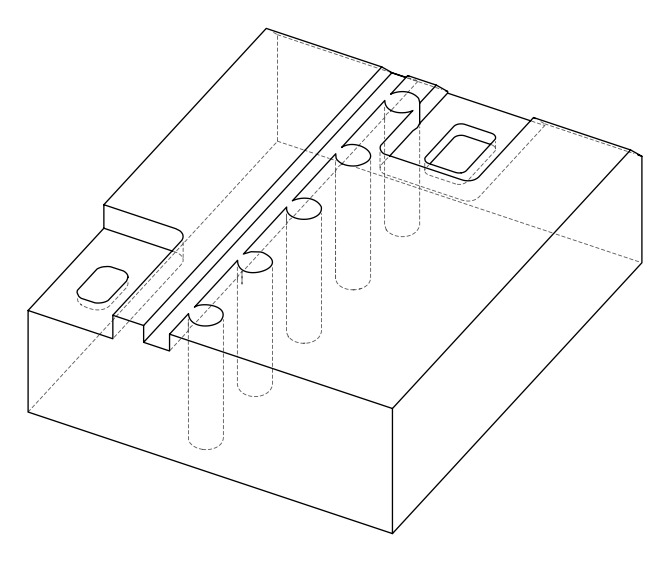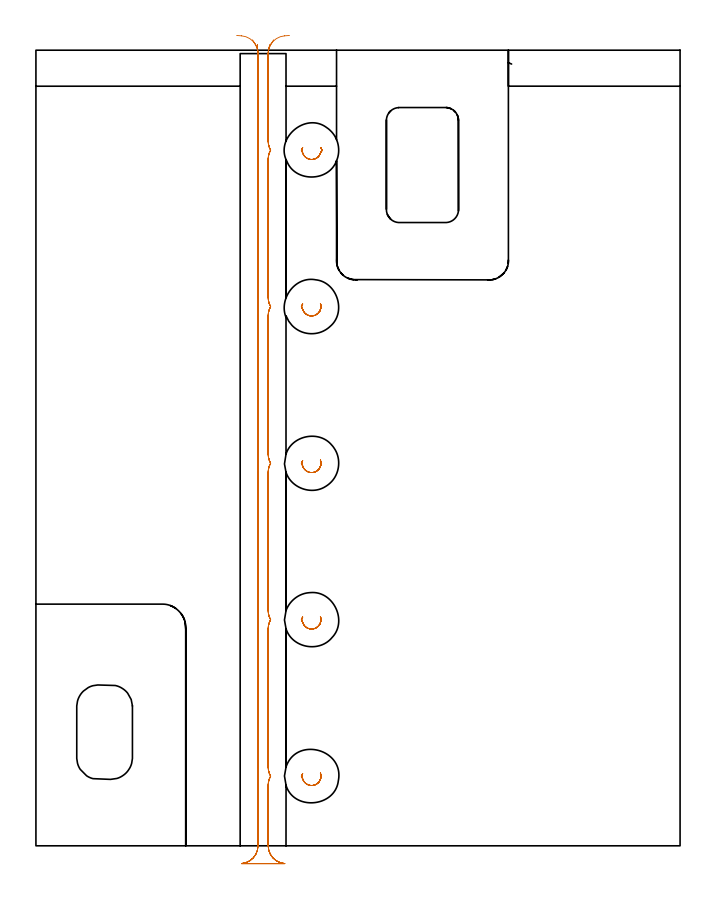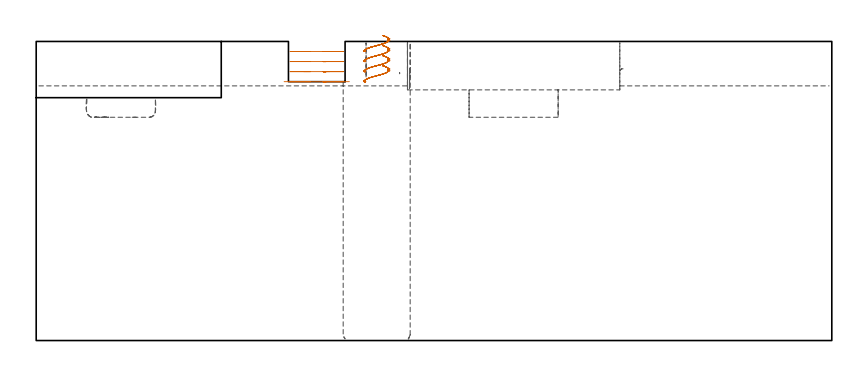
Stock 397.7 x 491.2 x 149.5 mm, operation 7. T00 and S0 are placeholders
(PLAN: 12 operations, 6 tool changes, 121 min)
(1 AREA_MILL | FG_CHAMFER_SURFACE | UGT0205_001 | 11.07 min | 46764 mm3)
(2 AREA_MILL_1 | FG_CHAMFER_SURFACE_1 | UGT0205_001 | 7.18 min | 28109 mm3)
(3 MILL_CORNER_NOTCH_RECTANGULAR | CORNER_NOTCH_RECTANGULAR | UGT0201_134 | Follow Part, ap 3.975, ae 75% | 22.82 min | 386567 mm3)
(4 MILL_RECTANGULAR_POCKET | POCKET_RECTANGULAR_STRAIGHT | NXT0201_007 | Follow Part, ap 6.25, ae 75% | 0.61 min | 17779 mm3)
(5 MILL_RECTANGULAR_POCKET_1 | POCKET_RECTANGULAR_STRAIGHT_1 | UGT0201_134 | Follow Part, ap 3.975, ae 75% | 6.12 min | 117712 mm3)
(6 MILL_SLOT | SLOT_PARTIAL_RECTANGULAR | UGT0201_136 | Follow Part, ap 5, ae 75% | 13.35 min | 283495 mm3)
(7 MILL_RECTANGULAR_SLOT | SLOT_RECTANGULAR | UGT0201_105 | Follow Part, ap 5.5, ae 75% | 11.49 min | 347706 mm3)
(8 MILL_THROUGH_HOLE_FROM_SOLID_MATERIAL | STEP1HOLE | NXT0201_007 | Circular | 9.67 min | 116236 mm3)
(9 MILL_THROUGH_HOLE_FROM_SOLID_MATERIAL_1 | STEP1HOLE_1 | NXT0201_007 | Circular | 9.67 min | 116264 mm3)
(10 MILL_THROUGH_HOLE_FROM_SOLID_MATERIAL_2 | STEP1HOLE_2 | NXT0201_007 | Circular | 9.67 min | 116205 mm3)
(11 MILL_THROUGH_HOLE_FROM_SOLID_MATERIAL_3 | STEP1HOLE_3 | NXT0201_007 | Circular | 9.67 min | 116239 mm3)
(12 MILL_THROUGH_HOLE_FROM_SOLID_MATERIAL_4 | STEP1HOLE_4 | NXT0201_007 | Circular | 9.67 min | 116236 mm3)
(TOOL UGT0205_001 | Chamfer Mill 20 x 3 x 45 deg. | D20 FL50 Z2)
(TOOL UGT0201_134 | Carbide End Mill 15.9 | D15.9 FL30 Z4)
(TOOL NXT0201_007 | ENDMILL 25mm [R216.25-25050GCK54P 1620] | D25 R3 FL54 Z5)
(TOOL UGT0201_136 | Carbide End Mill 20.0 | D20 FL30 Z4)
(TOOL UGT0201_105 | End Mill 22 mm | D22 FL25 Z2)
(OP 7 MILL_RECTANGULAR_SLOT)
G17 G21 G94 G90
T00 M6
G54
G17 G0 G90 X173.109 Y424.533 S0 M3
G43 Z159.5 H0
Z152.5
G94 G1 X173.158 Y424.558 Z152.485 F250.
X173.828 Y425.026 Z152.266
X174.425 Y425.585 Z152.047
X174.937 Y426.223 Z151.828
X175.353 Y426.927 Z151.609
X175.671 Y427.67 Z151.392
X176.063 Y428.413 Z151.167
X176.51 Y429.124 Z150.942
X176.791 Y429.5 Z150.816
X176.51 Y429.876 Z150.69
X176.128 Y430.476 Z150.5
X175.906 Y430.89 Z150.374
X176.128 Y430.476 Z150.248
X176.51 Y429.876 Z150.058
X176.791 Y429.5 Z149.932
X176.51 Y429.124 Z149.806
X176.063 Y428.413 Z149.581
X175.671 Y427.67 Z149.356
X175.353 Y426.927 Z149.139
X174.937 Y426.223 Z148.92
X174.425 Y425.585 Z148.701
X173.828 Y425.026 Z148.482
X173.158 Y424.558 Z148.263
X172.429 Y424.189 Z148.044
X172.109 Y424.076 Z147.953
X171.789 Y423.963 Z147.862
X170.878 Y423.78 Z147.613
X169.95 Y423.745 Z147.364
X169.028 Y423.86 Z147.115
X168.137 Y424.122 Z146.867
X167.3 Y424.524 Z146.618
X166.537 Y425.054 Z146.369
X165.87 Y425.701 Z146.12
X165.316 Y426.446 Z145.871
X164.889 Y427.271 Z145.622
X164.62 Y428.034 Z145.406
X164.128 Y429.095 Z145.092
X163.891 Y429.5 Z144.966
X164.128 Y429.905 Z144.841
X164.515 Y430.712 Z144.601
X164.682 Y431.151 Z144.475
G2 X163.891 Y429.5 R11.
X164.682 Y427.849 R11.
G0 Z159.5
X173.109 Y424.533
Z147.475
G1 X173.158 Y424.558 Z147.46
X173.828 Y425.026 Z147.241
X174.425 Y425.585 Z147.022
X174.937 Y426.223 Z146.803
X175.353 Y426.927 Z146.584
X175.671 Y427.67 Z146.367
X176.063 Y428.413 Z146.142
X176.51 Y429.124 Z145.917
X176.791 Y429.5 Z145.791
X176.51 Y429.876 Z145.666
X176.128 Y430.476 Z145.475
X175.906 Y430.89 Z145.349
X176.128 Y430.476 Z145.223
X176.51 Y429.876 Z145.033
X176.791 Y429.5 Z144.907
X176.51 Y429.124 Z144.781
X176.063 Y428.413 Z144.556
X175.671 Y427.67 Z144.331
X175.353 Y426.927 Z144.114
X174.937 Y426.223 Z143.895
X174.425 Y425.585 Z143.676
X173.828 Y425.026 Z143.457
X173.158 Y424.558 Z143.238
X172.429 Y424.189 Z143.019
X172.109 Y424.076 Z142.928
X171.789 Y423.963 Z142.837
X170.878 Y423.78 Z142.588
X169.95 Y423.745 Z142.339
X169.028 Y423.86 Z142.09
X168.137 Y424.122 Z141.842
X167.3 Y424.524 Z141.593
X166.537 Y425.054 Z141.344
X165.87 Y425.701 Z141.095
X165.316 Y426.446 Z140.846
X164.889 Y427.271 Z140.597
X164.62 Y428.034 Z140.381
X164.128 Y429.095 Z140.067
X163.891 Y429.5 Z139.941
X164.128 Y429.905 Z139.816
X164.515 Y430.712 Z139.576
X164.682 Y431.151 Z139.45
G2 X163.891 Y429.5 R11.
X164.682 Y427.849 R11.
G0 Z159.5
X173.109 Y424.533
Z142.45
G1 X173.158 Y424.558 Z142.435
X173.828 Y425.026 Z142.216
X174.425 Y425.585 Z141.997
X174.937 Y426.223 Z141.778
X175.353 Y426.927 Z141.559
X175.671 Y427.67 Z141.342
X176.063 Y428.413 Z141.117
X176.51 Y429.124 Z140.892
X176.791 Y429.5 Z140.766
X176.51 Y429.876 Z140.641
X176.128 Y430.476 Z140.45
X175.906 Y430.89 Z140.324
X176.128 Y430.476 Z140.198
X176.51 Y429.876 Z140.008
X176.791 Y429.5 Z139.882
X176.51 Y429.124 Z139.756
X176.063 Y428.413 Z139.531
X175.671 Y427.67 Z139.306
X175.353 Y426.927 Z139.089
X174.937 Y426.223 Z138.87
X174.425 Y425.585 Z138.651
X173.828 Y425.026 Z138.432
X173.158 Y424.558 Z138.213
X172.429 Y424.189 Z137.994
X172.109 Y424.076 Z137.903
X171.789 Y423.963 Z137.812
X170.878 Y423.78 Z137.563
X169.95 Y423.745 Z137.314
X169.028 Y423.86 Z137.065
X168.137 Y424.122 Z136.817
X167.3 Y424.524 Z136.568
X166.537 Y425.054 Z136.319
X165.87 Y425.701 Z136.07
X165.316 Y426.446 Z135.821
X164.889 Y427.271 Z135.572
X164.62 Y428.034 Z135.356
X164.128 Y429.095 Z135.042
X163.891 Y429.5 Z134.916
X164.128 Y429.905 Z134.791
X164.515 Y430.712 Z134.551
X164.682 Y431.151 Z134.425
G2 X163.891 Y429.5 R11.
X164.682 Y427.849 R11.
G0 Z159.5
X173.109 Y424.533
Z137.425
G1 X173.158 Y424.558 Z137.41
X173.828 Y425.026 Z137.191
X174.425 Y425.585 Z136.972
X174.937 Y426.223 Z136.753
X175.353 Y426.927 Z136.534
X175.671 Y427.67 Z136.317
X176.063 Y428.413 Z136.092
X176.51 Y429.124 Z135.867
X176.791 Y429.5 Z135.741
X176.51 Y429.876 Z135.616
X176.128 Y430.476 Z135.425
X175.906 Y430.89 Z135.299
X176.128 Y430.476 Z135.173
X176.51 Y429.876 Z134.983
X176.791 Y429.5 Z134.857
X176.51 Y429.124 Z134.731
X176.063 Y428.413 Z134.506
X175.671 Y427.67 Z134.281
X175.353 Y426.927 Z134.064
X174.937 Y426.223 Z133.845
X174.425 Y425.585 Z133.626
X173.828 Y425.026 Z133.407
X173.158 Y424.558 Z133.188
X172.429 Y424.189 Z132.969
X172.109 Y424.076 Z132.878
X171.789 Y423.963 Z132.787
X170.878 Y423.78 Z132.538
X169.95 Y423.745 Z132.289
X169.028 Y423.86 Z132.041
X168.137 Y424.122 Z131.792
X167.3 Y424.524 Z131.543
X166.537 Y425.054 Z131.294
X165.87 Y425.701 Z131.045
X165.316 Y426.446 Z130.796
X164.889 Y427.271 Z130.547
X164.62 Y428.034 Z130.331
X164.128 Y429.095 Z130.017
X163.891 Y429.5 Z129.891
X164.128 Y429.905 Z129.766
X164.515 Y430.712 Z129.526
X164.682 Y431.151 Z129.4
G2 X163.891 Y429.5 R11.
X164.682 Y427.849 R11.
G0 Z159.5
X173.104 Y327.938
Z152.5
G1 X173.253 Y328.016 Z152.455
X173.998 Y328.57 Z152.206
X174.645 Y329.236 Z151.957
X175.176 Y329.998 Z151.708
X175.577 Y330.835 Z151.46
X175.839 Y331.726 Z151.211
X175.954 Y332.647 Z150.962
X175.92 Y333.575 Z150.713
X175.738 Y334.485 Z150.465
X175.625 Y334.805 Z150.374
X175.738 Y334.485 Z150.283
X175.92 Y333.575 Z150.034
X175.954 Y332.647 Z149.785
X175.839 Y331.726 Z149.537
X175.577 Y330.835 Z149.288
X175.176 Y329.998 Z149.039
X174.645 Y329.236 Z148.79
X173.998 Y328.57 Z148.541
X173.253 Y328.016 Z148.293
X172.429 Y327.589 Z148.044
X172.109 Y327.476 Z147.953
X171.789 Y327.363 Z147.862
X170.878 Y327.18 Z147.613
X169.95 Y327.145 Z147.364
X169.028 Y327.26 Z147.115
X168.137 Y327.522 Z146.867
X167.3 Y327.924 Z146.618
X166.537 Y328.454 Z146.369
X165.87 Y329.101 Z146.12
X165.316 Y329.846 Z145.871
X164.889 Y330.671 Z145.622
X164.776 Y330.991 Z145.531
X164.62 Y331.434 Z145.406
X164.128 Y332.495 Z145.092
X163.891 Y332.9 Z144.966
X164.128 Y333.305 Z144.841
X164.515 Y334.112 Z144.601
X164.682 Y334.551 Z144.475
G2 X163.891 Y332.9 R11.
X164.682 Y331.249 R11.
G0 Z159.5
X173.104 Y327.938
Z147.475
G1 X173.253 Y328.016 Z147.43
X173.998 Y328.57 Z147.181
X174.645 Y329.236 Z146.932
X175.176 Y329.998 Z146.684
X175.577 Y330.835 Z146.435
X175.839 Y331.726 Z146.186
X175.954 Y332.647 Z145.937
X175.92 Y333.575 Z145.688
X175.738 Y334.485 Z145.44
X175.625 Y334.805 Z145.349
X175.738 Y334.485 Z145.258
X175.92 Y333.575 Z145.009
X175.954 Y332.647 Z144.76
X175.839 Y331.726 Z144.512
X175.577 Y330.835 Z144.263
X175.176 Y329.998 Z144.014
X174.645 Y329.236 Z143.765
X173.998 Y328.57 Z143.516
X173.253 Y328.016 Z143.268
X172.429 Y327.589 Z143.019
X172.109 Y327.476 Z142.928
X171.789 Y327.363 Z142.837
X170.878 Y327.18 Z142.588
X169.95 Y327.145 Z142.339
X169.028 Y327.26 Z142.09
X168.137 Y327.522 Z141.842
X167.3 Y327.924 Z141.593
X166.537 Y328.454 Z141.344
X165.87 Y329.101 Z141.095
X165.316 Y329.846 Z140.846
X164.889 Y330.671 Z140.597
X164.776 Y330.991 Z140.506
X164.62 Y331.434 Z140.381
X164.128 Y332.495 Z140.067
X163.891 Y332.9 Z139.941
X164.128 Y333.305 Z139.816
X164.515 Y334.112 Z139.576
X164.682 Y334.551 Z139.45
G2 X163.891 Y332.9 R11.
X164.682 Y331.249 R11.
G0 Z159.5
X173.104 Y327.938
Z142.45
G1 X173.253 Y328.016 Z142.405
X173.998 Y328.57 Z142.156
X174.645 Y329.236 Z141.907
X175.176 Y329.998 Z141.659
X175.577 Y330.835 Z141.41
X175.839 Y331.726 Z141.161
X175.954 Y332.647 Z140.912
X175.92 Y333.575 Z140.663
X175.738 Y334.485 Z140.415
X175.625 Y334.805 Z140.324
X175.738 Y334.485 Z140.233
X175.92 Y333.575 Z139.984
X175.954 Y332.647 Z139.735
X175.839 Y331.726 Z139.487
X175.577 Y330.835 Z139.238
X175.176 Y329.998 Z138.989
X174.645 Y329.236 Z138.74
X173.998 Y328.57 Z138.492
X173.253 Y328.016 Z138.243
X172.429 Y327.589 Z137.994
X172.109 Y327.476 Z137.903
X171.789 Y327.363 Z137.812
X170.878 Y327.18 Z137.563
X169.95 Y327.145 Z137.314
X169.028 Y327.26 Z137.065
X168.137 Y327.522 Z136.817
X167.3 Y327.924 Z136.568
X166.537 Y328.454 Z136.319
X165.87 Y329.101 Z136.07
X165.316 Y329.846 Z135.821
X164.889 Y330.671 Z135.572
X164.776 Y330.991 Z135.481
X164.62 Y331.434 Z135.356
X164.128 Y332.495 Z135.042
X163.891 Y332.9 Z134.916
X164.128 Y333.305 Z134.791
X164.515 Y334.112 Z134.551
X164.682 Y334.551 Z134.425
G2 X163.891 Y332.9 R11.
X164.682 Y331.249 R11.
G0 Z159.5
X173.104 Y327.938
Z137.425
G1 X173.253 Y328.016 Z137.38
X173.998 Y328.57 Z137.131
X174.645 Y329.236 Z136.882
X175.176 Y329.998 Z136.634
X175.577 Y330.835 Z136.385
X175.839 Y331.726 Z136.136
X175.954 Y332.647 Z135.887
X175.92 Y333.575 Z135.638
X175.738 Y334.485 Z135.39
X175.625 Y334.805 Z135.299
X175.738 Y334.485 Z135.208
X175.92 Y333.575 Z134.959
X175.954 Y332.647 Z134.71
X175.839 Y331.726 Z134.462
X175.577 Y330.835 Z134.213
X175.176 Y329.998 Z133.964
X174.645 Y329.236 Z133.715
X173.998 Y328.57 Z133.467
X173.253 Y328.016 Z133.218
X172.429 Y327.589 Z132.969
X172.109 Y327.476 Z132.878
X171.789 Y327.363 Z132.787
X170.878 Y327.18 Z132.538
X169.95 Y327.145 Z132.289
X169.028 Y327.26 Z132.041
X168.137 Y327.522 Z131.792
X167.3 Y327.924 Z131.543
X166.537 Y328.454 Z131.294
X165.87 Y329.101 Z131.045
X165.316 Y329.846 Z130.796
X164.889 Y330.671 Z130.547
X164.776 Y330.991 Z130.456
X164.62 Y331.434 Z130.331
X164.128 Y332.495 Z130.017
X163.891 Y332.9 Z129.891
X164.128 Y333.305 Z129.766
X164.515 Y334.112 Z129.526
X164.682 Y334.551 Z129.4
G2 X163.891 Y332.9 R11.
X164.682 Y331.249 R11.
G0 Z159.5
X136.812 Y494.6
Z144.475
G1 Y491.6
G2 X137.1 Y489.1 R11. F500.
G1 Y0.
G2 X126.912 Y-10.97 R11.
G1 Y-11.
X153.588
Y-10.97
G2 X143.4 Y0. R11.
G1 Y37.439
G2 X144.909 Y43. R11.
X143.4 Y48.561 R11.
G1 Y134.039
G2 X144.909 Y139.6 R11.
X143.4 Y145.161 R11.
G1 Y230.639
G2 X144.909 Y236.2 R11.
X143.4 Y241.761 R11.
G1 Y327.339
G2 X144.909 Y332.9 R11.
X143.4 Y338.461 R11.
G1 Y423.939
G2 X144.909 Y429.5 R11.
X143.4 Y435.061 R11.
G1 Y489.1
G2 X143.688 Y491.6 R11.
G1 X144.37 Y494.521 F250.
G0 X136.812 Y494.6 Z139.45
G1 Y491.6
G2 X137.1 Y489.1 R11. F500.
G1 Y0.
G2 X126.912 Y-10.97 R11.
G1 Y-11.
X153.588
Y-10.97
G2 X143.4 Y0. R11.
G1 Y37.439
G2 X144.909 Y43. R11.
X143.4 Y48.561 R11.
G1 Y134.039
G2 X144.909 Y139.6 R11.
X143.4 Y145.161 R11.
G1 Y230.639
G2 X144.909 Y236.2 R11.
X143.4 Y241.761 R11.
G1 Y327.339
G2 X144.909 Y332.9 R11.
X143.4 Y338.461 R11.
G1 Y423.939
G2 X144.909 Y429.5 R11.
X143.4 Y435.061 R11.
G1 Y489.1
G2 X143.688 Y491.6 R11.
G1 X144.37 Y494.521 F250.
G0 Z159.5
X133.706 Y497.594
Z134.425
G1 X135.336 Y495.075
G2 X137.1 Y489.1 R11. F500.
G1 Y0.
G2 X126.912 Y-10.97 R11.
G1 Y-11.
X153.588
Y-10.97
G2 X143.4 Y0. R11.
G1 Y37.439
G2 X144.909 Y43. R11.
X143.4 Y48.561 R11.
G1 Y134.039
G2 X144.909 Y139.6 R11.
X143.4 Y145.161 R11.
G1 Y230.639
G2 X144.909 Y236.2 R11.
X143.4 Y241.761 R11.
G1 Y327.339
G2 X144.909 Y332.9 R11.
X143.4 Y338.461 R11.
G1 Y423.939
G2 X144.909 Y429.5 R11.
X143.4 Y435.061 R11.
G1 Y489.1
G2 X145.164 Y495.075 R11.
G1 X146.794 Y497.594 F250.
G0 Z159.5
X123.935 Y500.294
Z129.4
G1 X126.927 Y500.069
G2 X137.1 Y489.1 R11. F500.
G1 Y0.
G2 X126.912 Y-10.97 R11.
G1 Y-11.
X153.588
Y-10.97
G2 X143.4 Y0. R11.
G1 Y37.439
G2 X144.909 Y43. R11.
X143.4 Y48.561 R11.
G1 Y134.039
G2 X144.909 Y139.6 R11.
X143.4 Y145.161 R11.
G1 Y230.639
G2 X144.909 Y236.2 R11.
X143.4 Y241.761 R11.
G1 Y327.339
G2 X144.909 Y332.9 R11.
X143.4 Y338.461 R11.
G1 Y423.939
G2 X144.909 Y429.5 R11.
X143.4 Y435.061 R11.
G1 Y489.1
G2 X153.553 Y500.067 R11.
G1 X156.544 Y500.298 F250.
G0 Z159.5
X173.104 Y231.238
Z152.5
G1 X173.253 Y231.316 Z152.455
X173.998 Y231.87 Z152.206
X174.645 Y232.536 Z151.957
X175.176 Y233.298 Z151.708
X175.577 Y234.135 Z151.46
X175.839 Y235.026 Z151.211
X175.954 Y235.947 Z150.962
X175.92 Y236.875 Z150.713
X175.738 Y237.785 Z150.465
X175.625 Y238.105 Z150.374
X175.738 Y237.785 Z150.283
X175.92 Y236.875 Z150.034
X175.954 Y235.947 Z149.785
X175.839 Y235.026 Z149.537
X175.577 Y234.135 Z149.288
X175.176 Y233.298 Z149.039
X174.645 Y232.536 Z148.79
X173.998 Y231.87 Z148.541
X173.253 Y231.316 Z148.293
X172.429 Y230.889 Z148.044
X172.109 Y230.776 Z147.953
X171.789 Y230.663 Z147.862
X170.878 Y230.48 Z147.613
X169.95 Y230.445 Z147.364
X169.028 Y230.56 Z147.115
X168.137 Y230.822 Z146.867
X167.3 Y231.224 Z146.618
X166.537 Y231.754 Z146.369
X165.87 Y232.401 Z146.12
X165.316 Y233.146 Z145.871
X164.889 Y233.971 Z145.622
X164.776 Y234.291 Z145.531
X164.62 Y234.734 Z145.406
X164.128 Y235.795 Z145.092
X163.891 Y236.2 Z144.966
X164.128 Y236.605 Z144.841
X164.515 Y237.412 Z144.601
X164.682 Y237.851 Z144.475
G2 X163.891 Y236.2 R11.
X164.682 Y234.549 R11.
G0 Z159.5
X173.104 Y231.238
Z147.475
G1 X173.253 Y231.316 Z147.43
X173.998 Y231.87 Z147.181
X174.645 Y232.536 Z146.932
X175.176 Y233.298 Z146.684
X175.577 Y234.135 Z146.435
X175.839 Y235.026 Z146.186
X175.954 Y235.947 Z145.937
X175.92 Y236.875 Z145.688
X175.738 Y237.785 Z145.44
X175.625 Y238.105 Z145.349
X175.738 Y237.785 Z145.258
X175.92 Y236.875 Z145.009
X175.954 Y235.947 Z144.76
X175.839 Y235.026 Z144.512
X175.577 Y234.135 Z144.263
X175.176 Y233.298 Z144.014
X174.645 Y232.536 Z143.765
X173.998 Y231.87 Z143.516
X173.253 Y231.316 Z143.268
X172.429 Y230.889 Z143.019
X172.109 Y230.776 Z142.928
X171.789 Y230.663 Z142.837
X170.878 Y230.48 Z142.588
X169.95 Y230.445 Z142.339
X169.028 Y230.56 Z142.09
X168.137 Y230.822 Z141.842
X167.3 Y231.224 Z141.593
X166.537 Y231.754 Z141.344
X165.87 Y232.401 Z141.095
X165.316 Y233.146 Z140.846
X164.889 Y233.971 Z140.597
X164.776 Y234.291 Z140.506
X164.62 Y234.734 Z140.381
X164.128 Y235.795 Z140.067
X163.891 Y236.2 Z139.941
X164.128 Y236.605 Z139.816
X164.515 Y237.412 Z139.576
X164.682 Y237.851 Z139.45
G2 X163.891 Y236.2 R11.
X164.682 Y234.549 R11.
G0 Z159.5
X173.104 Y231.238
Z142.45
G1 X173.253 Y231.316 Z142.405
X173.998 Y231.87 Z142.156
X174.645 Y232.536 Z141.907
X175.176 Y233.298 Z141.659
X175.577 Y234.135 Z141.41
X175.839 Y235.026 Z141.161
X175.954 Y235.947 Z140.912
X175.92 Y236.875 Z140.663
X175.738 Y237.785 Z140.415
X175.625 Y238.105 Z140.324
X175.738 Y237.785 Z140.233
X175.92 Y236.875 Z139.984
X175.954 Y235.947 Z139.735
X175.839 Y235.026 Z139.487
X175.577 Y234.135 Z139.238
X175.176 Y233.298 Z138.989
X174.645 Y232.536 Z138.74
X173.998 Y231.87 Z138.492
X173.253 Y231.316 Z138.243
X172.429 Y230.889 Z137.994
X172.109 Y230.776 Z137.903
X171.789 Y230.663 Z137.812
X170.878 Y230.48 Z137.563
X169.95 Y230.445 Z137.314
X169.028 Y230.56 Z137.065
X168.137 Y230.822 Z136.817
X167.3 Y231.224 Z136.568
X166.537 Y231.754 Z136.319
X165.87 Y232.401 Z136.07
X165.316 Y233.146 Z135.821
X164.889 Y233.971 Z135.572
X164.776 Y234.291 Z135.481
X164.62 Y234.734 Z135.356
X164.128 Y235.795 Z135.042
X163.891 Y236.2 Z134.916
X164.128 Y236.605 Z134.791
X164.515 Y237.412 Z134.551
X164.682 Y237.851 Z134.425
G2 X163.891 Y236.2 R11.
X164.682 Y234.549 R11.
G0 Z159.5
X173.104 Y231.238
Z137.425
G1 X173.253 Y231.316 Z137.38
X173.998 Y231.87 Z137.131
X174.645 Y232.536 Z136.882
X175.176 Y233.298 Z136.634
X175.577 Y234.135 Z136.385
X175.839 Y235.026 Z136.136
X175.954 Y235.947 Z135.887
X175.92 Y236.875 Z135.638
X175.738 Y237.785 Z135.39
X175.625 Y238.105 Z135.299
X175.738 Y237.785 Z135.208
X175.92 Y236.875 Z134.959
X175.954 Y235.947 Z134.71
X175.839 Y235.026 Z134.462
X175.577 Y234.135 Z134.213
X175.176 Y233.298 Z133.964
X174.645 Y232.536 Z133.715
X173.998 Y231.87 Z133.467
X173.253 Y231.316 Z133.218
X172.429 Y230.889 Z132.969
X172.109 Y230.776 Z132.878
X171.789 Y230.663 Z132.787
X170.878 Y230.48 Z132.538
X169.95 Y230.445 Z132.289
X169.028 Y230.56 Z132.041
X168.137 Y230.822 Z131.792
X167.3 Y231.224 Z131.543
X166.537 Y231.754 Z131.294
X165.87 Y232.401 Z131.045
X165.316 Y233.146 Z130.796
X164.889 Y233.971 Z130.547
X164.776 Y234.291 Z130.456
X164.62 Y234.734 Z130.331
X164.128 Y235.795 Z130.017
X163.891 Y236.2 Z129.891
X164.128 Y236.605 Z129.766
X164.515 Y237.412 Z129.526
X164.682 Y237.851 Z129.4
G2 X163.891 Y236.2 R11.
X164.682 Y234.549 R11.
G0 Z159.5
X173.104 Y134.638
Z152.5
G1 X173.253 Y134.716 Z152.455
X173.998 Y135.27 Z152.206
X174.645 Y135.936 Z151.957
X175.176 Y136.698 Z151.708
X175.577 Y137.535 Z151.46
X175.839 Y138.426 Z151.211
X175.954 Y139.347 Z150.962
X175.92 Y140.275 Z150.713
X175.738 Y141.185 Z150.465
X175.625 Y141.505 Z150.374
X175.738 Y141.185 Z150.283
X175.92 Y140.275 Z150.034
X175.954 Y139.347 Z149.785
X175.839 Y138.426 Z149.537
X175.577 Y137.535 Z149.288
X175.176 Y136.698 Z149.039
X174.645 Y135.936 Z148.79
X173.998 Y135.27 Z148.541
X173.253 Y134.716 Z148.293
X172.429 Y134.289 Z148.044
X172.109 Y134.176 Z147.953
X171.789 Y134.063 Z147.862
X170.878 Y133.88 Z147.613
X169.95 Y133.845 Z147.364
X169.028 Y133.96 Z147.115
X168.137 Y134.222 Z146.867
X167.3 Y134.624 Z146.618
X166.537 Y135.154 Z146.369
X165.87 Y135.801 Z146.12
X165.316 Y136.546 Z145.871
X164.889 Y137.371 Z145.622
X164.776 Y137.691 Z145.531
X164.62 Y138.134 Z145.406
X164.128 Y139.195 Z145.092
X163.891 Y139.6 Z144.966
X164.128 Y140.005 Z144.841
X164.515 Y140.812 Z144.601
X164.682 Y141.251 Z144.475
G2 X163.891 Y139.6 R11.
X164.682 Y137.949 R11.
G0 Z159.5
X173.104 Y134.638
Z147.475
G1 X173.253 Y134.716 Z147.43
X173.998 Y135.27 Z147.181
X174.645 Y135.936 Z146.932
X175.176 Y136.698 Z146.684
X175.577 Y137.535 Z146.435
X175.839 Y138.426 Z146.186
X175.954 Y139.347 Z145.937
X175.92 Y140.275 Z145.688
X175.738 Y141.185 Z145.44
X175.625 Y141.505 Z145.349
X175.738 Y141.185 Z145.258
X175.92 Y140.275 Z145.009
X175.954 Y139.347 Z144.76
X175.839 Y138.426 Z144.512
X175.577 Y137.535 Z144.263
X175.176 Y136.698 Z144.014
X174.645 Y135.936 Z143.765
X173.998 Y135.27 Z143.516
X173.253 Y134.716 Z143.268
X172.429 Y134.289 Z143.019
X172.109 Y134.176 Z142.928
X171.789 Y134.063 Z142.837
X170.878 Y133.88 Z142.588
X169.95 Y133.845 Z142.339
X169.028 Y133.96 Z142.09
X168.137 Y134.222 Z141.842
X167.3 Y134.624 Z141.593
X166.537 Y135.154 Z141.344
X165.87 Y135.801 Z141.095
X165.316 Y136.546 Z140.846
X164.889 Y137.371 Z140.597
X164.776 Y137.691 Z140.506
X164.62 Y138.134 Z140.381
X164.128 Y139.195 Z140.067
X163.891 Y139.6 Z139.941
X164.128 Y140.005 Z139.816
X164.515 Y140.812 Z139.576
X164.682 Y141.251 Z139.45
G2 X163.891 Y139.6 R11.
X164.682 Y137.949 R11.
G0 Z159.5
X173.104 Y134.638
Z142.45
G1 X173.253 Y134.716 Z142.405
X173.998 Y135.27 Z142.156
X174.645 Y135.936 Z141.907
X175.176 Y136.698 Z141.659
X175.577 Y137.535 Z141.41
X175.839 Y138.426 Z141.161
X175.954 Y139.347 Z140.912
X175.92 Y140.275 Z140.663
X175.738 Y141.185 Z140.415
X175.625 Y141.505 Z140.324
X175.738 Y141.185 Z140.233
X175.92 Y140.275 Z139.984
X175.954 Y139.347 Z139.735
X175.839 Y138.426 Z139.487
X175.577 Y137.535 Z139.238
X175.176 Y136.698 Z138.989
X174.645 Y135.936 Z138.74
X173.998 Y135.27 Z138.492
X173.253 Y134.716 Z138.243
X172.429 Y134.289 Z137.994
X172.109 Y134.176 Z137.903
X171.789 Y134.063 Z137.812
X170.878 Y133.88 Z137.563
X169.95 Y133.845 Z137.314
X169.028 Y133.96 Z137.065
X168.137 Y134.222 Z136.817
X167.3 Y134.624 Z136.568
X166.537 Y135.154 Z136.319
X165.87 Y135.801 Z136.07
X165.316 Y136.546 Z135.821
X164.889 Y137.371 Z135.572
X164.776 Y137.691 Z135.481
X164.62 Y138.134 Z135.356
X164.128 Y139.195 Z135.042
X163.891 Y139.6 Z134.916
X164.128 Y140.005 Z134.791
X164.515 Y140.812 Z134.551
X164.682 Y141.251 Z134.425
G2 X163.891 Y139.6 R11.
X164.682 Y137.949 R11.
G0 Z159.5
X173.104 Y134.638
Z137.425
G1 X173.253 Y134.716 Z137.38
X173.998 Y135.27 Z137.131
X174.645 Y135.936 Z136.882
X175.176 Y136.698 Z136.634
X175.577 Y137.535 Z136.385
X175.839 Y138.426 Z136.136
X175.954 Y139.347 Z135.887
X175.92 Y140.275 Z135.638
X175.738 Y141.185 Z135.39
X175.625 Y141.505 Z135.299
X175.738 Y141.185 Z135.208
X175.92 Y140.275 Z134.959
X175.954 Y139.347 Z134.71
X175.839 Y138.426 Z134.462
X175.577 Y137.535 Z134.213
X175.176 Y136.698 Z133.964
X174.645 Y135.936 Z133.715
X173.998 Y135.27 Z133.467
X173.253 Y134.716 Z133.218
X172.429 Y134.289 Z132.969
X172.109 Y134.176 Z132.878
X171.789 Y134.063 Z132.787
X170.878 Y133.88 Z132.538
X169.95 Y133.845 Z132.289
X169.028 Y133.96 Z132.041
X168.137 Y134.222 Z131.792
X167.3 Y134.624 Z131.543
X166.537 Y135.154 Z131.294
X165.87 Y135.801 Z131.045
X165.316 Y136.546 Z130.796
X164.889 Y137.371 Z130.547
X164.776 Y137.691 Z130.456
X164.62 Y138.134 Z130.331
X164.128 Y139.195 Z130.017
X163.891 Y139.6 Z129.891
X164.128 Y140.005 Z129.766
X164.515 Y140.812 Z129.526
X164.682 Y141.251 Z129.4
G2 X163.891 Y139.6 R11.
X164.682 Y137.949 R11.
G0 Z159.5
X173.104 Y38.038
Z152.5
G1 X173.253 Y38.116 Z152.455
X173.998 Y38.67 Z152.206
X174.645 Y39.336 Z151.957
X175.176 Y40.098 Z151.708
X175.577 Y40.935 Z151.46
X175.839 Y41.826 Z151.211
X175.954 Y42.747 Z150.962
X175.92 Y43.675 Z150.713
X175.738 Y44.585 Z150.465
X175.625 Y44.905 Z150.374
X175.738 Y44.585 Z150.283
X175.92 Y43.675 Z150.034
X175.954 Y42.747 Z149.785
X175.839 Y41.826 Z149.537
X175.577 Y40.935 Z149.288
X175.176 Y40.098 Z149.039
X174.645 Y39.336 Z148.79
X173.998 Y38.67 Z148.541
X173.253 Y38.116 Z148.293
X172.429 Y37.689 Z148.044
X172.109 Y37.576 Z147.953
X171.789 Y37.463 Z147.862
X170.878 Y37.28 Z147.613
X169.95 Y37.245 Z147.364
X169.028 Y37.36 Z147.115
X168.137 Y37.622 Z146.867
X167.3 Y38.024 Z146.618
X166.537 Y38.554 Z146.369
X165.87 Y39.201 Z146.12
X165.316 Y39.946 Z145.871
X164.889 Y40.771 Z145.622
X164.776 Y41.091 Z145.531
X164.62 Y41.534 Z145.406
X164.128 Y42.595 Z145.092
X163.891 Y43. Z144.966
X164.128 Y43.405 Z144.841
X164.515 Y44.212 Z144.601
X164.682 Y44.651 Z144.475
G2 X163.891 Y43. R11.
X164.682 Y41.349 R11.
G0 Z159.5
X173.104 Y38.038
Z147.475
G1 X173.253 Y38.116 Z147.43
X173.998 Y38.67 Z147.181
X174.645 Y39.336 Z146.932
X175.176 Y40.098 Z146.684
X175.577 Y40.935 Z146.435
X175.839 Y41.826 Z146.186
X175.954 Y42.747 Z145.937
X175.92 Y43.675 Z145.688
X175.738 Y44.585 Z145.44
X175.625 Y44.905 Z145.349
X175.738 Y44.585 Z145.258
X175.92 Y43.675 Z145.009
X175.954 Y42.747 Z144.76
X175.839 Y41.826 Z144.512
X175.577 Y40.935 Z144.263
X175.176 Y40.098 Z144.014
X174.645 Y39.336 Z143.765
X173.998 Y38.67 Z143.516
X173.253 Y38.116 Z143.268
X172.429 Y37.689 Z143.019
X172.109 Y37.576 Z142.928
X171.789 Y37.463 Z142.837
X170.878 Y37.28 Z142.588
X169.95 Y37.245 Z142.339
X169.028 Y37.36 Z142.09
X168.137 Y37.622 Z141.842
X167.3 Y38.024 Z141.593
X166.537 Y38.554 Z141.344
X165.87 Y39.201 Z141.095
X165.316 Y39.946 Z140.846
X164.889 Y40.771 Z140.597
X164.776 Y41.091 Z140.506
X164.62 Y41.534 Z140.381
X164.128 Y42.595 Z140.067
X163.891 Y43. Z139.941
X164.128 Y43.405 Z139.816
X164.515 Y44.212 Z139.576
X164.682 Y44.651 Z139.45
G2 X163.891 Y43. R11.
X164.682 Y41.349 R11.
G0 Z159.5
X173.104 Y38.038
Z142.45
G1 X173.253 Y38.116 Z142.405
X173.998 Y38.67 Z142.156
X174.645 Y39.336 Z141.907
X175.176 Y40.098 Z141.659
X175.577 Y40.935 Z141.41
X175.839 Y41.826 Z141.161
X175.954 Y42.747 Z140.912
X175.92 Y43.675 Z140.663
X175.738 Y44.585 Z140.415
X175.625 Y44.905 Z140.324
X175.738 Y44.585 Z140.233
X175.92 Y43.675 Z139.984
X175.954 Y42.747 Z139.735
X175.839 Y41.826 Z139.487
X175.577 Y40.935 Z139.238
X175.176 Y40.098 Z138.989
X174.645 Y39.336 Z138.74
X173.998 Y38.67 Z138.492
X173.253 Y38.116 Z138.243
X172.429 Y37.689 Z137.994
X172.109 Y37.576 Z137.903
X171.789 Y37.463 Z137.812
X170.878 Y37.28 Z137.563
X169.95 Y37.245 Z137.314
X169.028 Y37.36 Z137.065
X168.137 Y37.622 Z136.817
X167.3 Y38.024 Z136.568
X166.537 Y38.554 Z136.319
X165.87 Y39.201 Z136.07
X165.316 Y39.946 Z135.821
X164.889 Y40.771 Z135.572
X164.776 Y41.091 Z135.481
X164.62 Y41.534 Z135.356
X164.128 Y42.595 Z135.042
X163.891 Y43. Z134.916
X164.128 Y43.405 Z134.791
X164.515 Y44.212 Z134.551
X164.682 Y44.651 Z134.425
G2 X163.891 Y43. R11.
X164.682 Y41.349 R11.
G0 Z159.5
X173.104 Y38.038
Z137.425
G1 X173.253 Y38.116 Z137.38
X173.998 Y38.67 Z137.131
X174.645 Y39.336 Z136.882
X175.176 Y40.098 Z136.634
X175.577 Y40.935 Z136.385
X175.839 Y41.826 Z136.136
X175.954 Y42.747 Z135.887
X175.92 Y43.675 Z135.638
X175.738 Y44.585 Z135.39
X175.625 Y44.905 Z135.299
X175.738 Y44.585 Z135.208
X175.92 Y43.675 Z134.959
X175.954 Y42.747 Z134.71
X175.839 Y41.826 Z134.462
X175.577 Y40.935 Z134.213
X175.176 Y40.098 Z133.964
X174.645 Y39.336 Z133.715
X173.998 Y38.67 Z133.467
X173.253 Y38.116 Z133.218
X172.429 Y37.689 Z132.969
X172.109 Y37.576 Z132.878
X171.789 Y37.463 Z132.787
X170.878 Y37.28 Z132.538
X169.95 Y37.245 Z132.289
X169.028 Y37.36 Z132.041
X168.137 Y37.622 Z131.792
X167.3 Y38.024 Z131.543
X166.537 Y38.554 Z131.294
X165.87 Y39.201 Z131.045
X165.316 Y39.946 Z130.796
X164.889 Y40.771 Z130.547
X164.776 Y41.091 Z130.456
X164.62 Y41.534 Z130.331
X164.128 Y42.595 Z130.017
X163.891 Y43. Z129.891
X164.128 Y43.405 Z129.766
X164.515 Y44.212 Z129.526
X164.682 Y44.651 Z129.4
G2 X163.891 Y43. R11.
X164.682 Y41.349 R11.
G0 Z159.5
M5
M2
